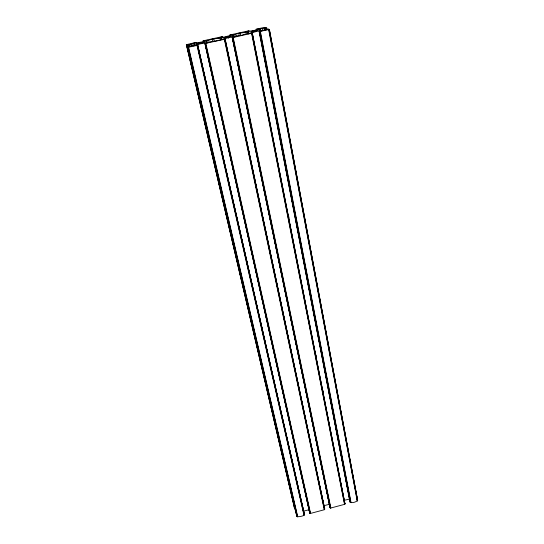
<?xml version="1.0" encoding="UTF-8"?>
<svg xmlns="http://www.w3.org/2000/svg" width="544" height="544" viewBox="0 0 544 544"><rect width="100%" height="100%" fill="white"/><g stroke="black" fill="none" stroke-linecap="round" stroke-linejoin="round"><path stroke-width="0.82" d="M187.714 47.362L196.71 45.485C202.688 43.86 185.171 47.804 197.18 44.438L209.08 42.31L204.904 43.54L309.72 513.012L310.767 513.359L324.068 509.803L324.748 509L225.141 39.086L220.599 39.773L232.043 36.774L329.997 507.613L331.058 507.953L344.304 504.417L344.984 503.771L252.328 33.102L247.724 33.803L258.686 30.913L263.357 30.396L259.352 31.525L350.186 502.234C352.179 503.39 356.211 501.969 357.673 500.405L269.382 29.39C266.404 27.193 262.568 32.735 259.631 29.464C259.746 27.832 271.857 28.512 264.391 27.377L256.958 29.009C251.525 30.525 268.124 26.738 257.04 29.886L245.215 31.994L249.159 30.852L247.88 31.001L230.323 34.864L229.602 35.156L234.042 34.476L223.122 37.339C209.936 39.528 227.739 35.802 221.496 36.802L204.129 40.616C198.533 42.146 215.138 38.406 203.735 41.609L192.052 43.676L196.187 42.5L195.269 42.568L186.327 44.669L186.925 45.506L190.04 44.384L194.065 43.887L194.908 44.69L191.141 46.016L187.224 46.485L296.997 516.548C298.296 517.262 306.252 515.726 303.872 514.012M225.128 39.127L204.904 43.54M296.997 516.548L295.854 512.557L296.147 511.938M295.154 508.327C293.903 507.722 292.692 504.492 294.025 503.506M309.856 512.53L309.72 513.012M259.359 31.559L269.382 29.39M232.043 36.774C245.29 34.571 226.794 38.502 233.498 37.393L252.328 33.102M232.866 35.38L233.784 36.203L241.42 35.36L248.907 32.81L247.758 32.11L238.768 33.272L232.866 35.38L233.213 37.04M350.615 501.52L350.186 502.234M212.255 39.1L206.013 41.317L206.958 42.133C206.638 42.323 226.447 40.154 220.878 37.992L212.255 39.1L212.799 41.589M303.362 511.17L309.373 509.667M324.333 505.594L329.304 504.302M344.427 500.249L349.853 499.018L348.697 493.177M228.208 36.523C214.037 39.984 238.836 35.686 228.208 36.523L228.555 38.182M247.908 32.11L248.241 33.776M221.224 37.978L221.578 39.637M344.556 503.282L344.984 503.771M356.456 497.27L357.673 500.405M188.299 47.314L297.5 516.8M188.047 47.348L297.296 516.752M270.538 401.928L271.116 404.41M279.779 441.633L280.357 444.115M285.75 467.276L286.328 469.758M289.02 481.338L289.598 483.82M294.991 506.981L295.759 510.286M187.843 47.362L297.119 516.671M187.122 45.492L194.29 76.18M194.63 77.724L203.544 115.892M203.871 117.388L209.522 141.542M209.841 143.011L218.776 181.261M219.082 182.675L295.888 512.237M187.252 46.444L295.841 512.394M186.612 44.506L294.78 508.205M186.442 44.574L293.583 503.907M186.34 44.628L293.536 504.064M190.842 44.234L191.413 46.709M188.924 44.751L189.4 46.668M188.918 45.064L189.305 46.723M188.748 45.132L189.135 46.791M188.523 45.206L188.904 46.859M188.591 47.267L297.724 516.8M197.798 45.9L304.252 514.141M197.52 45.268L304.314 514.882M198.914 51.714L200.042 56.685M203.816 73.256L204.945 78.234M208.712 94.806L209.277 97.288M209.658 98.947L210.412 102.258M213.989 118L214.744 121.319M215.118 122.971L215.873 126.29M217.947 135.402L219.076 140.372M219.456 142.032L220.211 145.343M222.85 156.944L224.543 164.404M227.746 178.486L229.446 185.946M232.648 200.029L233.777 205M234.158 206.659L234.913 209.97M237.551 221.571L238.116 224.06M238.49 225.719L239.244 229.031M239.618 230.69L240.373 234.002M241.883 240.632L243.576 248.084M243.957 249.744L244.712 253.062M246.786 262.174L249.043 272.116M251.682 283.716L253.946 293.658M256.584 305.259L258.278 312.718M258.658 314.371L259.413 317.689M261.48 326.801L262.616 331.772M262.99 333.431L263.745 336.743M264.119 338.402L264.874 341.714M265.819 345.862L268.083 355.803M268.457 357.456L269.212 360.774M270.722 367.404L273.544 379.828M275.618 388.946L278.446 401.37M280.52 410.489L282.778 420.43M283.159 422.09L283.914 425.401M285.416 432.031L287.116 439.484M287.49 441.143L288.245 444.462M288.619 446.114L289.374 449.432M289.755 451.085L293.712 468.486M294.651 472.627L298.608 490.028M299.554 494.17L302.947 509.089M303.321 510.741L304.076 514.06M197.288 45.342L304.164 515.018M197.01 45.417L303.974 515.134M196.166 42.534L196.54 44.193M194.398 43.874L194.779 45.533M194.262 43.867L194.643 45.526M197.744 45.077L304.463 514.556M197.69 45.2L304.422 514.726M203.191 40.895L203.558 42.548M205.856 43.472L310.536 513.4M205.564 43.52L310.311 513.393M252.593 255.027L253.15 257.516M270.531 335.478L271.272 338.796M278.671 371.974L279.412 375.292M279.779 376.951L280.52 380.27M289.585 420.913L290.142 423.402M297.724 457.409L298.459 460.727M298.833 462.386L299.384 464.875M304.749 488.927L305.49 492.245M305.857 493.904L306.598 497.223M306.972 498.882L307.707 502.2M308.081 503.86L308.632 506.348M205.183 43.377L310.1 513.352M204.952 42.738L309.924 513.271M205.013 43.445L309.794 513.155M203.354 40.827L203.721 42.486M213.751 38.774L214.288 41.262M221.082 37.971L221.435 39.637M225.066 39.066L324.727 509.313M224.924 39.059L227.922 53.196M228.276 54.856L233.913 81.457M234.267 83.123L252.953 171.238M253.307 172.897L277.991 289.279M278.344 290.945L324.36 507.912M224.876 39.243L324.625 509.47M224.658 39.318L324.476 509.612M224.386 39.392L324.285 509.721M233.022 35.312L233.369 36.978M233.192 37.454L330.827 507.994M232.893 37.502L330.602 507.994M305.198 386.186L305.544 387.852M316.601 441.102L316.948 442.768M327.665 494.36L328.358 497.692M232.635 37.543L330.392 507.946M232.451 37.38L235.79 53.366M236.082 54.835L239.081 69.176M239.367 70.638L250.492 124.086M250.777 125.508L253.783 139.89M254.062 141.311L265.193 194.806M265.465 196.18L329.936 506.308M232.424 37.556L330.208 507.865M232.295 37.441L330.079 507.749M240.21 32.953L240.72 35.455M238.768 33.272L239.278 35.768M247.758 32.11L248.091 33.776M288.687 216.369L289.014 218.035M302.301 285.58L302.627 287.252M309.352 321.436L309.686 323.109M315.914 354.797L316.248 356.463M322.973 390.653L323.299 392.319M252.246 33.082L344.944 503.928M252.096 33.082L344.855 504.084M251.879 33.327L344.706 504.22M251.614 33.395L344.522 504.336M260.08 31.525L350.805 502.608M259.814 31.559L350.594 502.568M260.025 33.259L260.828 37.427M261.147 39.093L261.956 43.262M262.759 47.423L263.561 51.592M264.364 55.76L265.166 59.922M265.486 61.588L266.288 65.756M267.09 69.924L267.9 74.086M268.219 75.752L269.022 79.92M269.824 84.082L271.109 90.753M271.429 92.419L271.755 94.085M272.558 98.246L273.843 104.917M274.162 106.583L274.482 108.249M275.284 112.411L276.57 119.082M276.889 120.748L277.216 122.414M278.501 129.078L279.303 133.246M279.623 134.912L279.942 136.578M281.228 143.242L282.03 147.404M282.356 149.07L282.676 150.742M283.961 157.406L284.764 161.568M285.083 163.234L285.886 167.402M286.688 171.571L287.497 175.732M288.3 179.901L288.619 181.567M289.422 185.735L290.224 189.897M291.026 194.065L291.829 198.234M292.155 199.9L292.958 204.061M293.76 208.23L294.562 212.391M295.365 216.56L295.684 218.226M296.487 222.394L297.772 229.058M298.098 230.724L298.418 232.39M299.22 236.558L300.506 243.222M300.825 244.888L301.628 249.057M302.437 253.218L303.239 257.387M303.559 259.053L304.361 263.221M305.164 267.383L305.966 271.551M306.286 273.217L307.095 277.379M307.897 281.547L309.822 291.543M310.624 295.712L311.909 302.376M312.236 304.042L312.555 305.708M313.358 309.876L314.643 316.54M314.962 318.206L315.765 322.374M316.084 324.04L317.37 330.704M317.696 332.37L318.498 336.539M319.301 340.7L320.103 344.869M320.423 346.535L321.708 353.199M322.034 354.865L322.837 359.033M323.156 360.699L324.442 367.363M324.761 369.029L325.564 373.198M325.883 374.864L328.297 387.362M329.1 391.53L331.024 401.526M331.833 405.688L333.758 415.691M334.56 419.852L335.845 426.523M336.165 428.189L336.491 429.855M337.294 434.017L338.579 440.688M338.898 442.354L339.701 446.515M340.02 448.181L341.306 454.845M341.632 456.518L342.434 460.68M343.237 464.848L344.039 469.01M344.359 470.676L345.644 477.346M345.964 479.012L346.766 483.174M347.092 484.84L348.378 491.511M259.576 31.409L350.411 502.486M259.277 30.797L350.275 502.37M258.985 30.852L349.384 498.964M262.208 28.533L262.528 30.206M260.372 31.47L351.036 502.608M265.873 28.22L266.186 29.886M265.574 28.281L265.887 29.947M265.282 28.329L265.601 29.995M265.023 28.363L265.336 30.029M264.806 28.383L265.118 30.049M264.649 28.383L264.969 30.056M264.255 28.179L264.574 29.852M269.307 29.437L357.639 500.562M269.164 29.498L357.551 500.718M268.947 29.573L357.408 500.854M268.688 29.641L357.224 500.963M257.659 30.464C249.023 33.81 248.146 30.94 257.659 30.464M203.98 42.276C195.038 45.716 194.718 42.697 203.98 42.276"/></g></svg>
